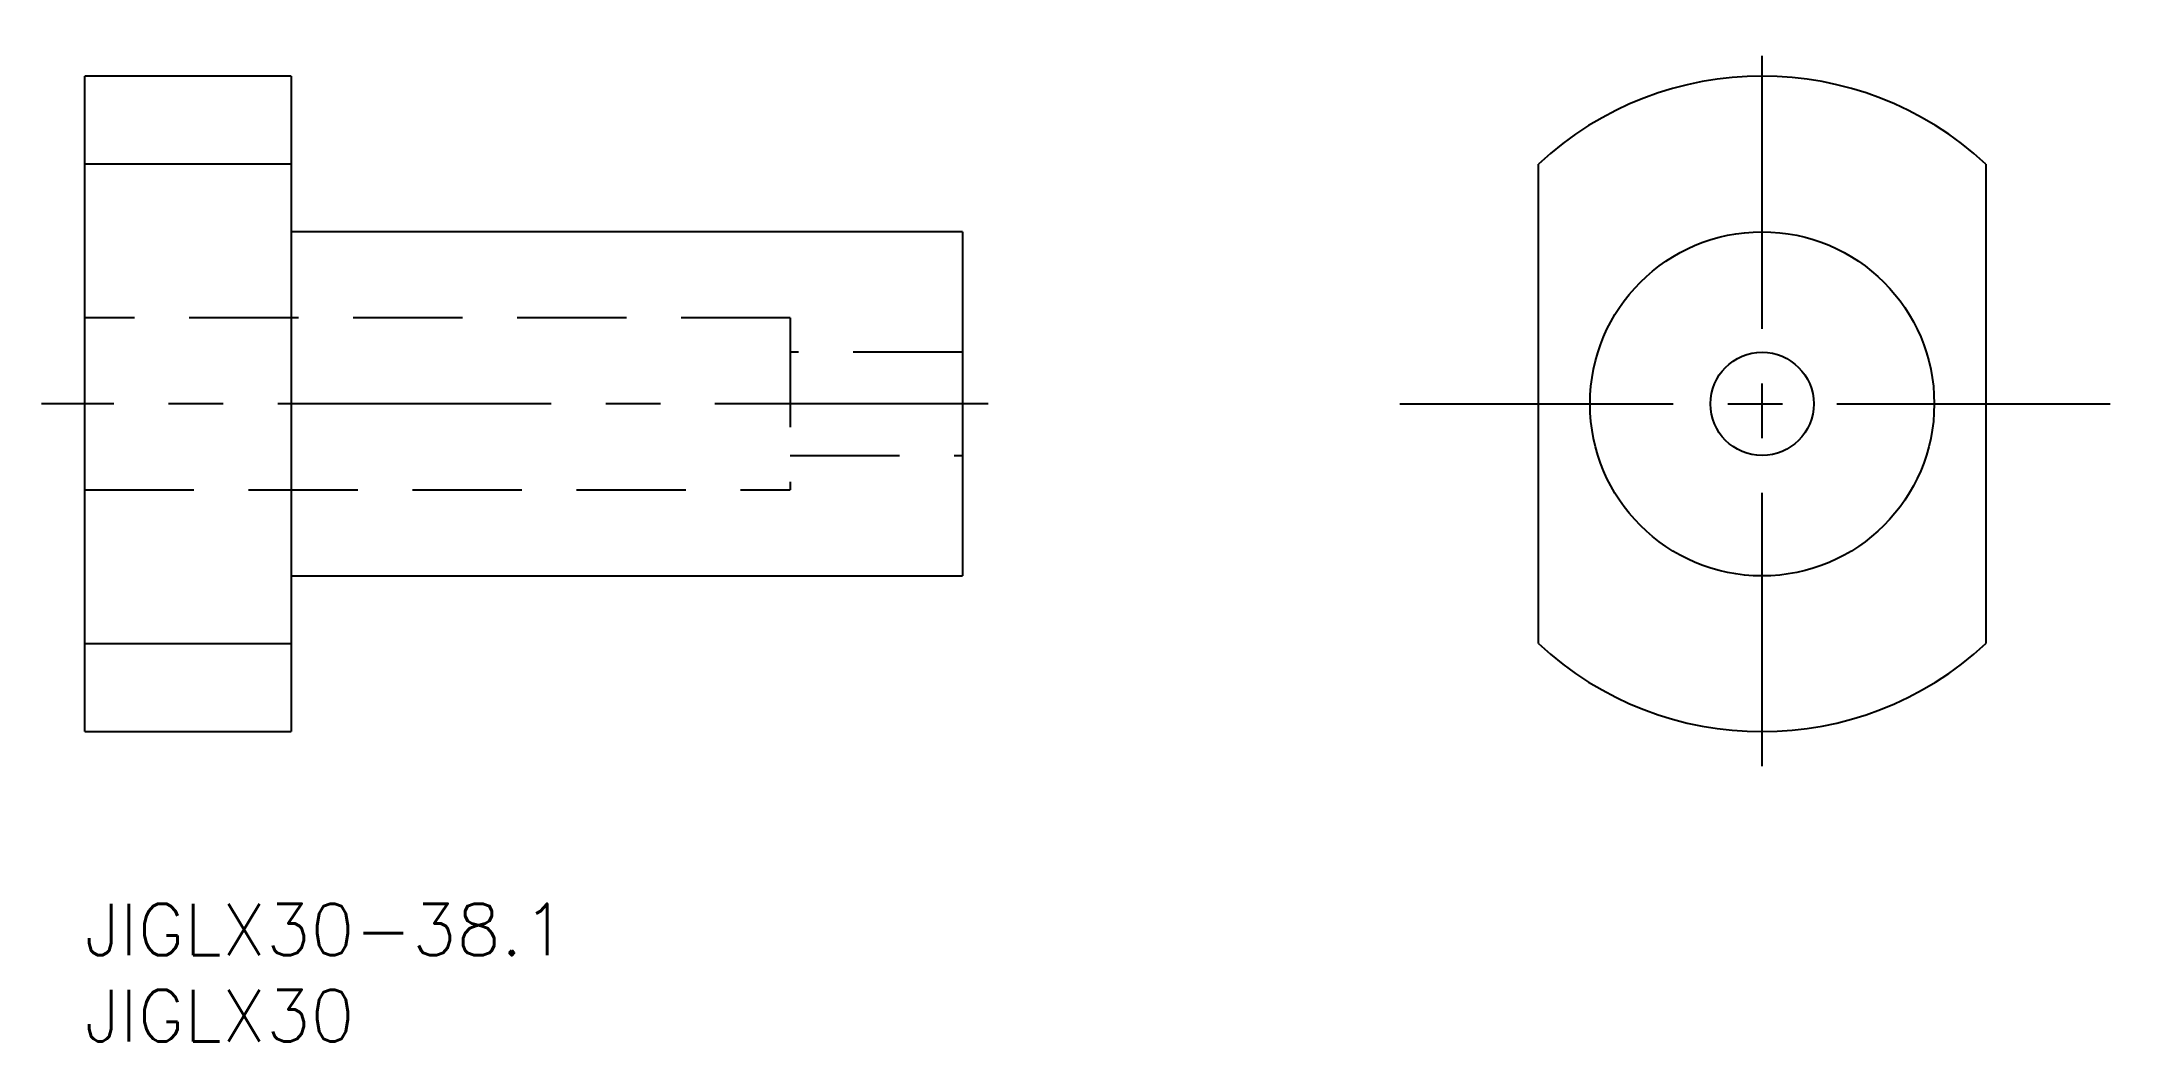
# Model space of a CAD drawing. Extents: x -2 to 119, y -8 to 50.
import ezdxf

# ---------------------------------------------------------------- set-up
doc = ezdxf.new("R2010")
doc.units = 0
doc.header["$LTSCALE"] = 0.5
doc.linetypes.add('CENTER', pattern=[50.8, 31.75, -6.35, 6.35, -6.35])
doc.linetypes.add('DASHED', pattern=[19.05, 12.7, -6.35])
for name, color, linetype in [('MSM_CENTER', 1, 'CENTER'), ('MSM_CONTINUOUS', 7, 'CONTINUOUS'), ('MSM_DASHED', 4, 'DASHED'), ('MSM_PART_NUMBER', 7, 'CONTINUOUS')]:
    doc.layers.add(name, color=color, linetype=linetype)
doc.styles.get("Standard").update_dxf_attribs({"font": 'txt.shx', "height": 3, "bigfont": 'bigfont.shx'})

# ---------------------------------------------------------------- blocks, each defined once
blk = doc.blocks.new('*U3')
at = {"layer": 'MSM_PART_NUMBER'}
blk.add_text('JIGLX30-38.1', height=3, dxfattribs=at).set_placement((0, -3))
blk = doc.blocks.new('*U4')
at = {"layer": 'MSM_PART_NUMBER'}
blk.add_text('JIGLX30', height=3, dxfattribs=at).set_placement((0, -8))

msp = doc.modelspace()

# ---------------------------------------------------------------- linework, layer by layer
at = {"layer": 'MSM_CENTER'}
for p, q in [((97.47, 8), (97.47, 50.1)), ((52.5, 29.05), (-2.5, 29.05)), ((76.42, 29.05), (118.52, 29.05))]:
    msp.add_line(p, q, dxfattribs=at)
at = {"layer": 'MSM_CONTINUOUS'}
for p, q in [((0, 10), (0, 48.1)), ((12, 48.1), (0, 48.1)), ((12, 48.1), (12, 10)), ((12, 42.97), (0, 42.97)), ((84.47, 15.13), (84.47, 42.97)), ((110.47, 42.97), (110.47, 15.13)), ((51, 39.05), (12, 39.05)), ((51, 39.05), (51, 19.05)), ((12, 19.05), (51, 19.05)), ((0, 15.13), (12, 15.13)), ((0, 10), (12, 10))]:
    msp.add_line(p, q, dxfattribs=at)
for radius in [10, 3]:
    msp.add_circle((97.47, 29.05), radius, dxfattribs=at)
for start, end in [(46.9674, 133.0326), (226.9674, 313.0326)]:
    msp.add_arc((97.47, 29.05), 19.05, start, end, dxfattribs=at)
at = {"layer": 'MSM_DASHED'}
for p, q in [((41, 34.05), (0, 34.05)), ((41, 34.05), (41, 24.05)), ((51, 32.05), (41, 32.05)), ((41, 26.05), (51, 26.05)), ((0, 24.05), (41, 24.05))]:
    msp.add_line(p, q, dxfattribs=at)

# ---------------------------------------------------------------- block references
at = {"layer": 'MSM_CONTINUOUS'}
for name in ['*U3', '*U4']:
    msp.add_blockref(name, (0, 0), dxfattribs=at)

doc.saveas('drawing.dxf')
